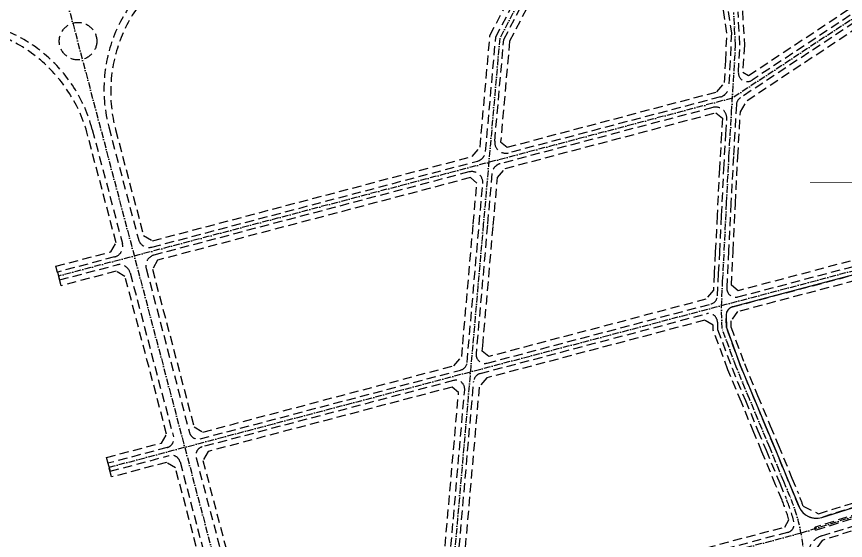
# Model space of a CAD drawing. Header units: metres. Extents: x 566107 to 571261, y 2062953 to 2068466.
# Drawn here: x 566746 to 567872, y 2065749 to 2066461 of the extents above; entities that cross this region are included whole.
import ezdxf

# ---------------------------------------------------------------- set-up
doc = ezdxf.new("R2010")
doc.units = ezdxf.units.M
doc.linetypes.add('ACAD_ISO10W100', pattern=[18.5, 12, -3, 0.5, -3])
doc.linetypes.add('HIDDEN', pattern=[0.375, 0.25, -0.125])
for name, color, linetype in [('Khung ban ve', 7, 'CONTINUOUS'), ('LogDg phu', 7, 'CONTINUOUS'), ('thuadat', 6, 'CONTINUOUS'), ('TimDg', 222, 'CONTINUOUS'), ('ViaHeSphu', 32, 'CONTINUOUS')]:
    doc.layers.add(name, color=color, linetype=linetype)

msp = doc.modelspace()

# ---------------------------------------------------------------- linework, layer by layer
at = {"layer": 'Khung ban ve', "color": 0, "const_width": 0.75}
msp.add_lwpolyline([(567823.9, 2066236.1), (568023.9, 2066236.1)], dxfattribs=at)
at = {"layer": 'LogDg phu', "linetype": 'HIDDEN', "ltscale": 50}
for points in [[(567578.1, 2066754.8, -0.648737), (567605.4, 2066753.1), (567615.6, 2066725.9), (567634, 2066676.7), (567656.1, 2066619.9), (567681.4, 2066558.7), (567696.6, 2066521.8), (567709.7, 2066486.7), (567717.1, 2066439.2), (567715.5, 2066401), (567713.4, 2066365.6, -0.324161), (567702.3, 2066352), (567414.4, 2066276, -0.519753), (567395.6, 2066291.8), (567407.9, 2066430)], [(567402.9, 2066261.3, 0.316003), (567391.8, 2066248.1), (567385.6, 2066178.1), (567370.3, 2066003.1, 0.519267), (567385.3, 2065990.4), (567689.4, 2066070.7, 0.326686), (567698.3, 2066081.7), (567699.8, 2066112), (567701.3, 2066140.8), (567703.8, 2066191), (567706.9, 2066254.5), (567709.7, 2066301.5), (567710.9, 2066322.3, 0.510397), (567692.1, 2066337.7)], [(567331.2, 2065685.1), (567354.7, 2065954.1, 0.519433), (567339.7, 2065966.7), (566998.2, 2065876.6, 0.414214), (566989.7, 2065861.9), (567064.1, 2065580.1, 0.414214), (567078.7, 2065571.6), (567318.8, 2065635, 0.316435), (567327.7, 2065645.6)]]:
    msp.add_lwpolyline(points, format="xyb", close=True, dxfattribs=at)
for points in [[(567110.4, 2066709.9, -0.137037), (566953.9, 2066528.9, 0.321248), (566871.1, 2066311.2), (566911.3, 2066158.7, 0.414214), (566929.7, 2066148), (567372, 2066264.8, 0.316003), (567383.1, 2066278), (567396.9, 2066433.3), (567455.7, 2066545.6, 0.425999), (567448.9, 2066566.1), (567130.4, 2066717.1, 0.414859), (567110.4, 2066709.9)], [(567910, 2066483.6), (567745.2, 2066374.8, -0.617651), (567726.6, 2066385.5), (567728.8, 2066422.4), (567726.2, 2066467.8)], [(566671.7, 2066456.3, -0.317729), (566848.6, 2066308), (566889.6, 2066153, -0.414214), (566878.9, 2066134.6), (566801.3, 2066114.1), (566804.2, 2066103.3), (566881.8, 2066123.7, -0.414214), (566900.1, 2066113.1), (566958.9, 2065890.3, -0.414214), (566950.4, 2065875.6), (566869.9, 2065854.3), (566872.8, 2065843.5), (566953.3, 2065864.7, -0.414214), (566967.9, 2065856.2), (567042.3, 2065574.4, -0.414214)], [(566980.7, 2065896, 0.414214), (566995.3, 2065887.5), (567349.1, 2065980.9, 0.316424), (567358, 2065991.4), (567374.4, 2066179.1), (567379.3, 2066234.3, 0.519753), (567360.5, 2066250.1), (566932.5, 2066137.1, 0.414214), (566921.9, 2066118.8), (566980.7, 2065896)], [(568121.4, 2065869.5), (567839.9, 2065780.8, -0.388595), (567809.3, 2065795), (567794, 2065831.8), (567775.3, 2065876.9), (567764.4, 2065903), (567747.3, 2065944.2), (567729.2, 2065987.7), (567710.5, 2066038.6), (567710, 2066054.9, -0.349109), (567718.9, 2066066.8), (568010.5, 2066143.8)], [(567342.4, 2065684.1), (567367, 2065965.7, -0.31628), (567375.9, 2065976.3), (567683.2, 2066057.4, -0.48246), (567698.2, 2066046.2), (567698.5, 2066036.2), (567718, 2065983.3), (567736.2, 2065939.6), (567753.3, 2065898.4), (567764.2, 2065872.3), (567782.9, 2065827.2), (567791.6, 2065806.4, -0.033971), (567802.2, 2065775, -0.41416), (567793.6, 2065760.3), (567355.1, 2065644.6, -0.519255), (567340, 2065657.2), (567342.4, 2065684.1)], [(568172, 2065792.7), (568193, 2065729.9, -0.408581), (568188.1, 2065719.8), (567831.9, 2065592.8, -0.524975), (567821.2, 2065600.5), (567822.6, 2065671.8), (567822.1, 2065731.4, -0.329891), (567839.5, 2065755.5), (568128.6, 2065846.7)]]:
    msp.add_lwpolyline(points, format="xyb", dxfattribs=at)
at = {"layer": 'LogDg phu', "linetype": 'HIDDEN', "ltscale": 50, "elevation": 0}
for points in [[(568008.3, 2066502.3), (568008.3, 2066502.3, 0.145085), (567916.2, 2066474.2), (567729.4, 2066350.9, 0.236335), (567724, 2066341.6), (567719.9, 2066271.2), (567716.6, 2066207.6), (567713.4, 2066142.9), (567710.9, 2066092.5, 0.507518), (567725.9, 2066080.3), (568007.7, 2066154.7)], [(568124.4, 2065860), (567831.5, 2065767.6, 1), (567832.7, 2065763.8), (568125.6, 2065856.2)]]:
    msp.add_lwpolyline(points, format="xyb", dxfattribs=at)
at = {"layer": 'LogDg phu', "linetype": 'HIDDEN', "ltscale": 50}
msp.add_circle((566829.3, 2066427.8), 25.5, dxfattribs=at)
at = {"layer": 'thuadat'}
msp.add_lwpolyline([(567973.9, 2066134.2), (567718.9, 2066066.8, 0.349109), (567710, 2066054.9), (567710.5, 2066038.6), (567729.2, 2065987.7), (567747.3, 2065944.2), (567764.4, 2065903), (567775.3, 2065876.9), (567794, 2065831.8), (567809.3, 2065795, 0.388595), (567839.9, 2065780.8), (567999.5, 2065831.1), (567973.9, 2065831.1)], format="xyb", close=True, dxfattribs=at)
at = {"layer": 'TimDg', "linetype": 'ACAD_ISO10W100', "ltscale": 0.75, "elevation": 0}
for points in [[(567594.2, 2066797.6), (567402.4, 2066431.7), (567380, 2066178.6), (567365.7, 2066015.1), (567336.8, 2065684.6), (567301.6, 2065280.3, 0.078265), (567307, 2065202.7), (567341.6, 2065052), (567345.2, 2065031.9, 0.024771), (567345.9, 2065029), (567354, 2065000.9, -0.136293), (567354.1, 2064984.8), (567206.4, 2064434.1)], [(567816.2, 2065715.1, 0.09641), (567797.1, 2065808.7), (567788.4, 2065829.5), (567769.7, 2065874.6), (567758.9, 2065900.7), (567741.7, 2065941.9), (567723.6, 2065985.5), (567704.5, 2066037.4), (567703.6, 2066066.6), (567705.3, 2066101.8), (567707.4, 2066143.2), (567710.6, 2066207.9), (567713.9, 2066271.6), (567717.4, 2066330.9), (567719.9, 2066373.2), (567722.8, 2066422.4), (567720.3, 2066466.7)]]:
    msp.add_lwpolyline(points, format="xyb", dxfattribs=at)
at = {"layer": 'TimDg', "linetype": 'ACAD_ISO10W100', "ltscale": 0.75}
for points in [[(566753.8, 2066711.1), (566815, 2066479.4), (567099.7, 2065400.9, -0.040232), (567105.4, 2065369.3), (567133.5, 2065081.4)], [(569579.5, 2066552.5), (569316.7, 2066388.6, -0.012156), (569316.5, 2066388.5), (569007.7, 2066216.2), (568836.9, 2066117, -0.050684), (568652.7, 2066033.6), (568203.8, 2065882.9), (567811.8, 2065759.3)], [(568090.2, 2066508.5), (568008.2, 2066507.9, 0.145085), (567913.1, 2066478.9), (567718.6, 2066350.5), (566802.8, 2066108.7)]]:
    msp.add_lwpolyline(points, format="xyb", dxfattribs=at)
for points in [[(566871.4, 2065848.9), (568071.7, 2066165.8)], [(567811.8, 2065759.3), (566954.7, 2065533.1)]]:
    msp.add_lwpolyline(points, dxfattribs=at)
at = {"layer": 'ViaHeSphu', "linetype": 'HIDDEN', "ltscale": 50}
for points in [[(567412.4, 2066283.7), (567697.5, 2066359), (567707.8, 2066371.5), (567709.5, 2066401.3), (567711, 2066438.8), (567703.9, 2066485.2), (567691, 2066519.6), (567675.8, 2066556.4), (567650.5, 2066617.7), (567628.4, 2066674.6), (567610, 2066723.8), (567599, 2066753.3), (567586.8, 2066754.1), (567415.7, 2066427.7), (567403.6, 2066291.2)], [(567703.7, 2066301.9), (567700.9, 2066254.9), (567697.8, 2066191.3), (567695.3, 2066141.1), (567693.8, 2066112.3), (567692.7, 2066089.7), (567682.6, 2066077.2), (567387.5, 2065999.3), (567378.7, 2066006.7), (567379.3, 2066013.9), (567393.5, 2066177.4), (567399.3, 2066242.4), (567409.8, 2066254.9), (567695.8, 2066330.4), (567704.9, 2066323)], [(566930.4, 2066118), (566986.9, 2065903.8), (566999.1, 2065896.7), (567340.1, 2065986.8), (567350.7, 2065999.3), (567352.1, 2066016.3), (567366.4, 2066179.8), (567371.3, 2066235), (567362.5, 2066242.4), (566937.5, 2066130.2)], [(567082.5, 2065580.9), (567309.8, 2065640.9), (567320.4, 2065653.4), (567323.2, 2065685.8), (567346.4, 2065950.5), (567337.6, 2065957.9), (567006.1, 2065870.4), (566998.9, 2065858.2), (567070.3, 2065588)]]:
    msp.add_lwpolyline(points, close=True, dxfattribs=at)
for points in [[(566961.6, 2066524.4, 0.318825), (566880.3, 2066307.7), (566918.3, 2066163.6), (566930.5, 2066156.5), (567365.1, 2066271.2), (567375.6, 2066283.8), (567389.1, 2066435.6), (567447.4, 2066546.9), (567443, 2066560), (567129.6, 2066708.6), (567116.3, 2066703.8, -0.13312), (566961.6, 2066524.4)], [(568005.6, 2066162.5), (567726.3, 2066088.7), (567717.1, 2066096.1), (567719.4, 2066142.6), (567722.6, 2066207.3), (567725.9, 2066270.9), (567729.5, 2066331.8), (567738.4, 2066347.3), (567920.6, 2066467.6, -0.145085), (568008.3, 2066494.3)], [(567732.2, 2066468.8), (567734.8, 2066422.4), (567732.6, 2066385.7), (567740.4, 2066381.2), (567905.6, 2066490.3, -0.145085)], [(567033, 2065578.2), (566961.7, 2065848.3), (566949.5, 2065855.4), (566874.8, 2065835.7), (566867.9, 2065862.1), (566942.5, 2065881.8), (566949.7, 2065894), (566893.1, 2066108.1), (566880.9, 2066115.2), (566806.3, 2066095.5), (566799.3, 2066121.9), (566873.9, 2066141.6), (566881.1, 2066153.8), (566842.3, 2066300.5, 0.315343), (566667.1, 2066448.7, -0.020162), (566630.9, 2066453.4)], [(567716.2, 2066047.8), (567716.4, 2066039.7), (567734.8, 2065989.9), (567752.8, 2065946.5), (567770, 2065905.3), (567780.8, 2065879.2), (567799.5, 2065834.1), (567808.2, 2065813.3, -0.017403), (567814.6, 2065796.2), (567835.7, 2065785.7), (568119.6, 2065875.3)]]:
    msp.add_lwpolyline(points, format="xyb", dxfattribs=at)
for points in [[(568012.6, 2066136.1), (567725.5, 2066060.3), (567716.2, 2066047.8)], [(568130.4, 2065840.9), (567840.4, 2065749.5), (567827.6, 2065730.8)]]:
    msp.add_lwpolyline(points, dxfattribs=at)
msp.add_lwpolyline([(567795.3, 2065777.3, 0.029764), (567786, 2065804.1), (567777.3, 2065824.9), (567758.6, 2065870), (567747.8, 2065896), (567730.7, 2065937.3), (567712.5, 2065981.1), (567692.6, 2066035.1), (567692.4, 2066041.8), (567681, 2066048.6), (567384.9, 2065970.4), (567374.4, 2065957.9), (567348.4, 2065660.8), (567348.4, 2065660.8), (567357.2, 2065653.4), (567789.6, 2065767.6)], format="xyb", close=True, dxfattribs=at)

doc.saveas('drawing.dxf')
